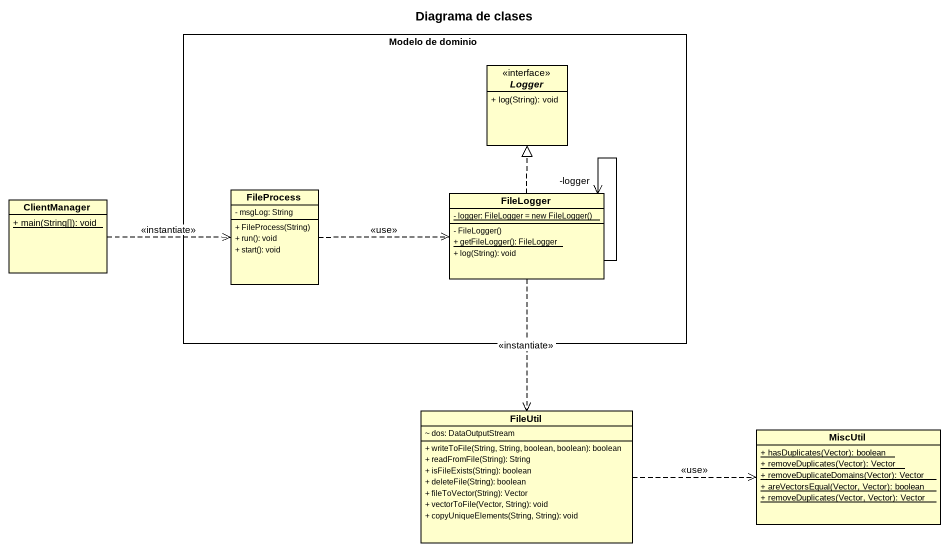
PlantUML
@startuml
title Diagrama de clases
hide circle
hide empty members
skinparam classAttributeIconSize 0
rectangle "Modelo de dominio" as Modelo_de_dominio {
  interface Logger <<interface>> {
    + log(String): void
  }
  class FileProcess {
    - msgLog: String
    + FileProcess(String)
    + run(): void
    + start(): void
  }
  class FileLogger {
    {static} {field} - logger: FileLogger = new FileLogger()
    - FileLogger()
    {static} + getFileLogger(): FileLogger
    + log(String): void
  }
}
class ClientManager {
  {static} + main(String[]): void
}
class FileUtil {
  ~ dos: DataOutputStream
  + writeToFile(String, String, boolean, boolean): boolean
  + readFromFile(String): String
  + isFileExists(String): boolean
  + deleteFile(String): boolean
  + fileToVector(String): Vector
  + vectorToFile(Vector, String): void
  + copyUniqueElements(String, String): void
}
class MiscUtil {
  {static} + hasDuplicates(Vector): boolean
  {static} + removeDuplicates(Vector): Vector
  {static} + removeDuplicateDomains(Vector): Vector
  {static} + areVectorsEqual(Vector, Vector): boolean
  {static} + removeDuplicates(Vector, Vector): Vector
}
ClientManager .right.> FileProcess : <<instantiate>>
FileProcess .right.> FileLogger : <<use>>
FileLogger .up.|> Logger
FileLogger --> "-logger" FileLogger
FileLogger ..> FileUtil : <<instantiate>>
FileUtil .right.> MiscUtil : <<use>>
@enduml
